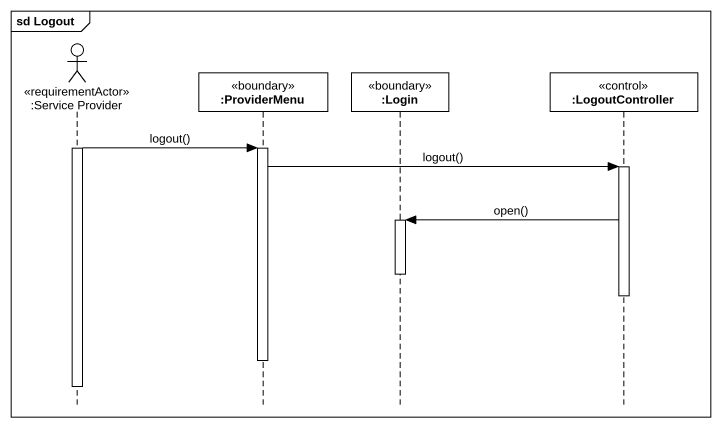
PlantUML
@startuml
mainframe sd Logout
hide footbox
actor ":Service Provider" as Service_Provider <<requirementActor>>
participant ":ProviderMenu" as ProviderMenu <<boundary>>
participant ":Login" as Login <<boundary>>
participant ":LogoutController" as LogoutController <<control>>

activate Service_Provider
Service_Provider -> ProviderMenu : logout()
activate ProviderMenu
ProviderMenu -> LogoutController : logout()
activate LogoutController
LogoutController -> Login : open()
activate Login
deactivate Login
deactivate LogoutController
deactivate ProviderMenu
deactivate Service_Provider
@enduml
